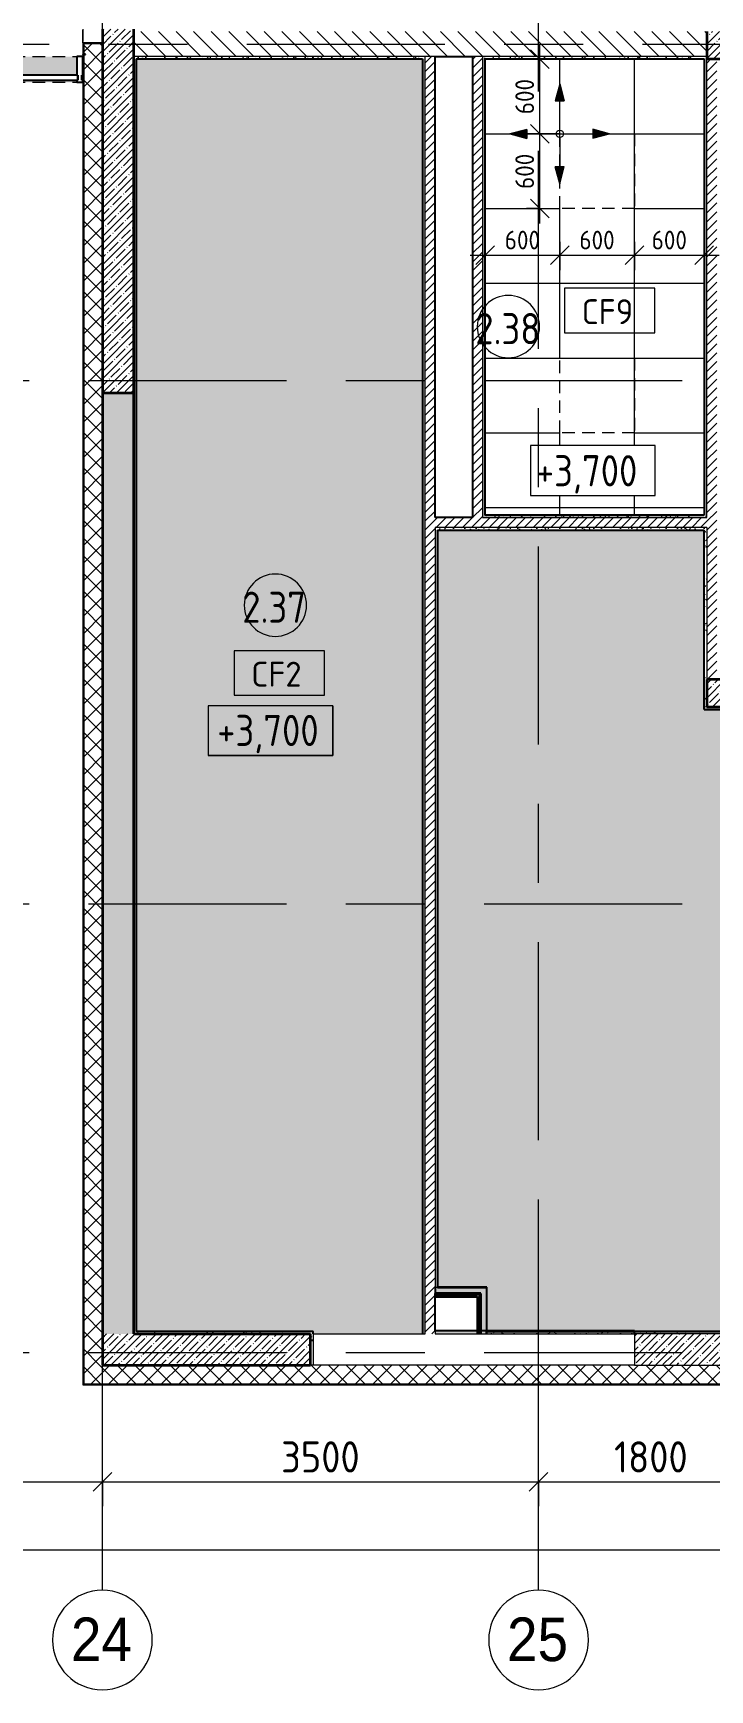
# Model space of a CAD drawing. Header units: millimetres. Extents: x 81663 to 277412, y -8553 to 29000.
# Drawn here: x 88804 to 94235, y -2706 to 10588 of the extents above; entities that cross this region are included whole.
import ezdxf

# ---------------------------------------------------------------- set-up
doc = ezdxf.new("R2010")
doc.units = ezdxf.units.MM
doc.linetypes.add('200_ШТРИХ__ш1_п0_6_', pattern=[160, 100, -60])
doc.linetypes.add('Осевая', pattern=[3175, 635, -476.25, 1587.5, -476.25])
for name, color, linetype, lineweight in [('A-ANNO-DIMS', 7, 'Continuous', 9), ('A-ANNO-DIMS-100', 7, 'Continuous', 9), ('A-AREA-IDEN', 7, 'Continuous', 9), ('A-CLNG-IDEN', 7, 'Continuous', 9), ('A-DETL', 7, 'Continuous', 9), ('A-DETL-GENF', 7, 'Continuous', 9), ('A-DETL-MBND', 7, '200_ШТРИХ__ш1_п0_6_', 9), ('A-DETL-MBND-1', 7, 'Continuous', 9), ('A-GLAZ-CURT', 7, 'Continuous', 9), ('A-GLAZ-CURT-1', 7, 'Continuous', 25), ('A-GLAZ-CWMG', 7, 'Continuous', 9), ('A-GLAZ-CWMG-1', 7, 'Continuous', 25), ('A-WALL', 7, 'Continuous', 9), ('G-ANNO-DIMS', 7, 'Continuous', 9), ('G-ANNO-TEXT', 7, 'Continuous', 9), ('I-WALL', 7, 'Continuous', 9), ('S-COLS', 7, 'Continuous', 9), ('Оси', 7, 'Continuous', 9), ('Оси-1', 7, 'Continuous', 20), ('Оси-2', 7, 'Осевая', 9)]:
    doc.layers.add(name, color=color, linetype=linetype, lineweight=lineweight)
for name, color, linetype, lineweight, true_color in [('A-WALL-1', 7, 'Continuous', 35, 0x3c3c3c), ('A-WALL-2', 7, 'Continuous', 13, 0x3c3c3c), ('A-WALL-3', 7, 'Continuous', 25, 0x3c3c3c), ('A-WALL-FNSH-1', 7, 'Continuous', 13, 0x3c3c3c), ('A-WALL-FNSH-2', 7, 'Continuous', 9, 0x3c3c3c)]:
    doc.layers.add(name, color=color, linetype=linetype, lineweight=lineweight, true_color=true_color)
doc.styles.add('Arial', font='arial.ttf', dxfattribs={"width": 0.9, "height": 350})
doc.styles.add('GOST Common', font='GOST_Common.ttf', dxfattribs={"width": 0.9, "height": 250})
doc.styles.add('GOST Common_1', font='GOST_Common.ttf', dxfattribs={"height": 200})
doc.styles.add('ISOCPEUR', font='isocpeur.ttf', dxfattribs={"width": 0.9, "height": 250})
doc.styles.add('ISOCPEUR_2', font='isocpeur.ttf', dxfattribs={"width": 0.9, "height": 150})
doc.dimstyles.new('ISO-1_5_окр_100', dxfattribs={"dimscale": 304.8, "dimtxt": 149.397176, "dimasz": 0.492126, "dimexe": 0.393701, "dimexo": 0, "dimgap": 0, "dimtad": 1, "dimdec": 0, "dimrnd": 100, "dimzin": 0, "dimdsep": 46, "dimtxsty": 'ISOCPEUR_2', "dimblk1": 'OBLIQUE', "dimblk2": 'OBLIQUE', "dimsah": 1, "dimcen": 0.09, "dimdle": 0.393701, "dimazin": 0, "dimtfac": 1, "dimtdec": 4, "dimtix": 1, "dimtmove": 0, "dimatfit": 3, "dimfxl": 1, "dimtvp": 1, "dimtolj": 1, "dimtzin": 0, "dimarcsym": 2})
doc.dimstyles.new('ISO-2_5_0_9К_БОЛЬШОЙ', dxfattribs={"dimscale": 304.8, "dimtxt": 248.995294, "dimasz": 0.492126, "dimexe": 0.393701, "dimexo": 0.984252, "dimgap": 0, "dimtad": 1, "dimdec": 0, "dimrnd": 10, "dimzin": 0, "dimdsep": 46, "dimtxsty": 'ISOCPEUR', "dimblk1": 'OBLIQUE', "dimblk2": 'OBLIQUE', "dimsah": 1, "dimcen": 0.09, "dimdle": 0.393701, "dimazin": 0, "dimtfac": 1, "dimtdec": 4, "dimtix": 1, "dimtmove": 0, "dimatfit": 3, "dimfxl": 1, "dimtvp": 1, "dimtolj": 1, "dimtzin": 0, "dimarcsym": 2})
pattern_1 = [(45, (0, 0), (-70.71068, 70.71068), []), (135, (0, 0), (-70.71068, -70.71068), [])]
pattern_2 = [(45, (0, 0), (-35.35534, 35.35534), [])]
pattern_3 = [(45, (0, 0), (-57.024626, 57.024626), []), (45, (57.025, 0), (-57.024626, 57.024626), [100.806, -20.161, 3.353, -16.808])]
pattern_4 = [(0, (0, 0), (121.92, 30.48), [10.058, -81.382, 10.058, -81.382, -487.68]), (0, (0, 0), (121.92, 30.48), [-182.88, 10.058, -172.822, 10.058, -81.382, -213.36]), (0, (0, 0), (121.92, 30.48), [-457.2, 10.058, -50.902, 10.058, -142.342]), (120, (45.72, 15.24), (-87.356454, 90.345817), [10.058, -81.382, 10.058, -81.382, -487.68]), (120, (45.72, 15.24), (-87.356454, 90.345817), [-182.88, 10.058, -172.822, 10.058, -81.382, -213.36]), (120, (45.72, 15.24), (-87.356454, 90.345817), [-457.2, 10.058, -50.902, 10.058, -142.342]), (240, (60.96, 76.2), (-34.563546, -120.825817), [10.058, -81.382, 10.058, -81.382, -487.68]), (240, (60.96, 76.2), (-34.563546, -120.825817), [-182.88, 10.058, -172.822, 10.058, -81.382, -213.36]), (240, (60.96, 76.2), (-34.563546, -120.825817), [-457.2, 10.058, -50.902, 10.058, -142.342])]
pattern_5 = [(45, (0, 0), (-106.06602, 106.06602), []), (135, (0, 0), (-106.06602, -106.06602), [])]

# ---------------------------------------------------------------- blocks, each defined once
blk = doc.blocks.new('BSC_Колонна _Прямоугольная - 250х900-V1-План потолков с обозначением видов отделки и геометрии 2 этажа в осях 23-33')
at = {"layer": 'S-COLS'}
h = blk.add_hatch(dxfattribs=at)
h.set_pattern_fill('FP_6', color=256, style=0, pattern_type=2)
h.set_pattern_definition([(45, (-94080, -25), (-57.024626, 57.024626), []), (45, (-94022.975, -25), (-57.024626, 57.024626), [100.806, -20.161, 3.353, -16.808])])
h.paths.add_polyline_path([(-450, -125), (450, -125), (450, 125), (-450, 125)])
for p, q in [((450, 125), (-450, 125)), ((-450, 125), (-450, -125)), ((450, -125), (450, 125)), ((-450, -125), (450, -125))]:
    blk.add_line(p, q, dxfattribs=at)
blk = doc.blocks.new('Системная панель - Сэндвич - 40мм-32817005-План потолков с обозначением видов отделки и геометрии 2 этажа в осях 23-33')
at = {"layer": 'A-GLAZ-CURT-1'}
for p, q in [((919.25, 40), (-919.25, 40)), ((-919.25, 40), (-919.25, 0)), ((-919.25, 0), (919.25, 0)), ((919.25, 0), (919.25, 40))]:
    blk.add_line(p, q, dxfattribs=at)
blk = doc.blocks.new('Прямоугольный импост - Импост структурный с накладкой - 190мм-23946640-План потолков с обозначением видов отделки и геометрии 2 этажа в осях 23-33')
at = {"layer": 'A-GLAZ-CWMG-1'}
for p, q in [((-50, 0), (-50, 17)), ((-50, 17), (0, 17)), ((-40, 0), (-50, 0)), ((-40, -40), (-40, 0)), ((0, 0), (-10, 0)), ((-10, 0), (-10, -40)), ((0, 17), (0, 0)), ((-50, -190), (-50, -40)), ((-50, -40), (-40, -40)), ((-10, -40), (0, -40)), ((0, -40), (0, -190)), ((0, -190), (-50, -190))]:
    blk.add_line(p, q, dxfattribs=at)
blk = doc.blocks.new('Прямоугольный импост - Импост структурный с накладкой - 190мм-23186052-План потолков с обозначением видов отделки и геометрии 2 этажа в осях 23-33')
at = {"layer": 'A-DETL-MBND'}
for points in [[(89154, 10250), (89154, 10400), (88000, 10400), (88000, 10250)], [(89154, 10193), (89154, 10210), (88000, 10210), (88000, 10193)]]:
    blk.add_hatch(color=256, dxfattribs=at).paths.add_polyline_path(points)
for p, q in [((88000, 10400), (89154, 10400)), ((88000, 10193), (89154, 10193))]:
    blk.add_line(p, q, dxfattribs=at)
blk = doc.blocks.new('Начало раскладки_красным - Начало раскладки_красным-26102174-План потолков с обозначением видов отделки и геометрии 2 этажа в осях 23-33')
at = {"layer": 'A-DETL-GENF'}
for points in [[(-36, 265), (36, 265), (0, 400)], [(-265, -36), (-265, 36), (-400, 0)], [(265, -36), (400, 0), (265, 36)], [(0, -400), (36, -265), (-36, -265)]]:
    blk.add_hatch(color=256, dxfattribs=at).paths.add_polyline_path(points)
for p, q in [((0, 400), (-36, 265)), ((0, 400), (-36, 265)), ((36, 265), (0, 400)), ((0, 400), (36, 265)), ((-36, 265), (36, 265)), ((-36, 265), (36, 265)), ((0, 30), (0, 265)), ((-265, 36), (-400, 0)), ((-400, 0), (-265, 36)), ((-400, 0), (-265, -36)), ((-400, 0), (-265, -36)), ((-265, -36), (-265, 36)), ((-265, 36), (-265, -36)), ((-30, 0), (-265, 0)), ((30, 0), (265, 0)), ((400, 0), (265, 36)), ((265, 36), (265, -36)), ((400, 0), (265, 36)), ((265, 36), (265, -36)), ((400, 0), (265, -36)), ((0, -30), (0, -265)), ((265, -36), (400, 0)), ((36, -265), (-36, -265)), ((-36, -265), (0, -400)), ((0, -400), (-36, -265)), ((-36, -265), (36, -265)), ((0, -400), (36, -265)), ((0, -400), (36, -265))]:
    blk.add_line(p, q, dxfattribs=at)
blk.add_circle((0, 0), 30, dxfattribs=at)
blk = doc.blocks.new('Ось сетки - D8-29747960-План потолков с обозначением видов отделки и геометрии 2 этажа в осях 23-33')
at = {"layer": 'Оси-1'}
for start, end in [(360, 180), (180, 360)]:
    blk.add_arc((0, 0), 4, start, end, dxfattribs=at)
blk = doc.blocks.new('DIMBLOCK15-План потолков с обозначением видов отделки и геометрии 2 этажа в осях 23-33')
at = {"layer": 'A-ANNO-DIMS-100'}
for p, q in [((84860, -1232), (84860, -918)), ((89360, -1232), (89360, -918)), ((84860, -1038), (89360, -1038)), ((84860, -1038), (84860, -1232)), ((89360, -1038), (89360, -1232))]:
    blk.add_line(p, q, dxfattribs=at)
at = {"layer": 'A-ANNO-DIMS-100', "lineweight": 20}
for p, q in [((84860, -1038), (84785, -1113)), ((84860, -1038), (84935, -963)), ((89360, -1038), (89285, -1113)), ((89360, -1038), (89435, -963))]:
    blk.add_line(p, q, dxfattribs=at)
at = {"layer": 'A-ANNO-DIMS-100', "color": 0, "insert": (86782, -712), "char_height": 250, "width": 787.21, "attachment_point": 1, "line_spacing_factor": 1.149209, "style": 'ISOCPEUR'}
blk.add_mtext('4500', dxfattribs=at)
blk = doc.blocks.new('_Oblique')
at = {"color": 0, "linetype": 'ByBlock', "lineweight": -2}
blk.add_line((-0.5, -0.5), (0.5, 0.5), dxfattribs=at)
blk = doc.blocks.new('DIMBLOCK16-План потолков с обозначением видов отделки и геометрии 2 этажа в осях 23-33')
at = {"layer": 'A-ANNO-DIMS-100'}
for p, q in [((89360, -1232), (89360, -918)), ((92860, -1232), (92860, -918)), ((89360, -1038), (92860, -1038)), ((89360, -1038), (89360, -1232)), ((92860, -1038), (92860, -1232))]:
    blk.add_line(p, q, dxfattribs=at)
at = {"layer": 'A-ANNO-DIMS-100', "lineweight": 20}
for p, q in [((89360, -1038), (89285, -1113)), ((89360, -1038), (89435, -963)), ((92860, -1038), (92785, -1113)), ((92860, -1038), (92935, -963))]:
    blk.add_line(p, q, dxfattribs=at)
at = {"layer": 'A-ANNO-DIMS-100', "color": 0, "insert": (90794, -712), "char_height": 250, "width": 758.48, "attachment_point": 1, "line_spacing_factor": 1.149209, "style": 'ISOCPEUR'}
blk.add_mtext('3500', dxfattribs=at)
blk = doc.blocks.new('DIMBLOCK17-План потолков с обозначением видов отделки и геометрии 2 этажа в осях 23-33')
at = {"layer": 'A-ANNO-DIMS-100'}
for p, q in [((92860, -1232), (92860, -918)), ((94660, -1232), (94660, -918)), ((92860, -1038), (94660, -1038)), ((92860, -1038), (92860, -1232)), ((94660, -1038), (94660, -1232))]:
    blk.add_line(p, q, dxfattribs=at)
at = {"layer": 'A-ANNO-DIMS-100', "lineweight": 20}
for p, q in [((92860, -1038), (92785, -1113)), ((92860, -1038), (92935, -963)), ((94660, -1038), (94585, -1113)), ((94660, -1038), (94735, -963))]:
    blk.add_line(p, q, dxfattribs=at)
at = {"layer": 'A-ANNO-DIMS-100', "color": 0, "insert": (93466, -712), "char_height": 250, "width": 706.76, "attachment_point": 1, "line_spacing_factor": 1.149209, "style": 'ISOCPEUR'}
blk.add_mtext('1800', dxfattribs=at)
blk = doc.blocks.new('DIMBLOCK26-План потолков с обозначением видов отделки и геометрии 2 этажа в осях 23-33')
at = {"layer": 'A-ANNO-DIMS-100'}
for p, q in [((84440, -1583), (125130, -1583)), ((84560, -1777), (84560, -1463)), ((84560, -1583), (84560, -1777)), ((125010, -1777), (125010, -1463)), ((125010, -1583), (125010, -1777))]:
    blk.add_line(p, q, dxfattribs=at)
at = {"layer": 'A-ANNO-DIMS-100', "lineweight": 20}
for p, q in [((84560, -1583), (84485, -1658)), ((84560, -1583), (84635, -1508)), ((125010, -1583), (124935, -1658)), ((125010, -1583), (125085, -1508))]:
    blk.add_line(p, q, dxfattribs=at)
at = {"layer": 'A-ANNO-DIMS-100', "color": 0, "insert": (104366, -1257), "char_height": 250, "width": 1005.56, "attachment_point": 1, "line_spacing_factor": 1.149209, "style": 'ISOCPEUR'}
blk.add_mtext('40450', dxfattribs=at)
blk = doc.blocks.new('Марка_Помещения - Номер-25198446-План потолков с обозначением видов отделки и геометрии 2 этажа в осях 23-33')
at = {"layer": 'A-AREA-IDEN'}
for start, end in [(360, 180), (180, 360)]:
    blk.add_arc((0, 0), 2.5, start, end, dxfattribs=at)
blk = doc.blocks.new('М_потолков - Марка_ Имя типа-25382930-План потолков с обозначением видов отделки и геометрии 2 этажа в осях 23-33')
at = {"layer": 'A-CLNG-IDEN'}
for p, q in [((3.625, 1.984375), (-3.625, 1.984375)), ((-3.625, 1.984375), (-3.625, -1.59375)), ((3.625, -1.59375), (3.625, 1.984375)), ((-3.625, -1.59375), (3.625, -1.59375))]:
    blk.add_line(p, q, dxfattribs=at)
blk = doc.blocks.new('Высотные отметки - 10х4_h_-17668695-План потолков с обозначением видов отделки и геометрии 2 этажа в осях 23-33')
at = {"layer": 'G-ANNO-DIMS'}
for p, q in [((-5, 4), (-5, 0)), ((5, 4), (-5, 4)), ((5, 4), (-5, 4)), ((-5, 4), (-5, 0)), ((5, 4), (5, 0)), ((5, 0), (5, 4)), ((5, 0), (-5, 0)), ((-5, 0), (5, 0))]:
    blk.add_line(p, q, dxfattribs=at)
blk = doc.blocks.new('DIMBLOCK33-План потолков с обозначением видов отделки и геометрии 2 этажа в осях 23-33')
at = {"layer": 'A-ANNO-DIMS-100', "lineweight": 20}
for p, q in [((92870, 9780), (92795, 9855)), ((92870, 9780), (92945, 9705)), ((92870, 9180), (92795, 9255)), ((92870, 9180), (92945, 9105))]:
    blk.add_line(p, q, dxfattribs=at)
at = {"layer": 'A-ANNO-DIMS-100'}
for p, q in [((93030, 9780), (92750, 9780)), ((92870, 9060), (92870, 9780)), ((92870, 9780), (93030, 9780)), ((92764, 9180), (92990, 9180)), ((92870, 9180), (92764, 9180))]:
    blk.add_line(p, q, dxfattribs=at)
at = {"layer": 'A-ANNO-DIMS-100', "color": 0, "insert": (92674, 9337), "char_height": 150, "width": 341.32, "attachment_point": 1, "rotation": 90, "line_spacing_factor": 1.149209, "style": 'ISOCPEUR_2'}
blk.add_mtext('600', dxfattribs=at)
blk = doc.blocks.new('DIMBLOCK34-План потолков с обозначением видов отделки и геометрии 2 этажа в осях 23-33')
at = {"layer": 'A-ANNO-DIMS-100'}
for p, q in [((92764, 10379), (92990, 10379)), ((92870, 10379), (92764, 10379)), ((92870, 9780), (92870, 10499)), ((93030, 9780), (92750, 9780)), ((92870, 9780), (93030, 9780))]:
    blk.add_line(p, q, dxfattribs=at)
at = {"layer": 'A-ANNO-DIMS-100', "lineweight": 20}
for p, q in [((92870, 10379), (92795, 10454)), ((92870, 10379), (92945, 10304)), ((92870, 9780), (92795, 9855)), ((92870, 9780), (92945, 9705))]:
    blk.add_line(p, q, dxfattribs=at)
at = {"layer": 'A-ANNO-DIMS-100', "color": 0, "insert": (92674, 9937), "char_height": 150, "width": 341.32, "attachment_point": 1, "rotation": 90, "line_spacing_factor": 1.149209, "style": 'ISOCPEUR_2'}
blk.add_mtext('600', dxfattribs=at)
blk = doc.blocks.new('DIMBLOCK35-План потолков с обозначением видов отделки и геометрии 2 этажа в осях 23-33')
at = {"layer": 'A-ANNO-DIMS-100'}
for p, q in [((92431, 8912), (92431, 8686)), ((92431, 8806), (92431, 8912)), ((93030, 8912), (93030, 8686)), ((93030, 8806), (93030, 8912)), ((92311, 8806), (93030, 8806))]:
    blk.add_line(p, q, dxfattribs=at)
at = {"layer": 'A-ANNO-DIMS-100', "lineweight": 20}
for p, q in [((92431, 8806), (92356, 8731)), ((92431, 8806), (92506, 8881)), ((93030, 8806), (92955, 8731)), ((93030, 8806), (93105, 8881))]:
    blk.add_line(p, q, dxfattribs=at)
at = {"layer": 'A-ANNO-DIMS-100', "color": 0, "insert": (92589, 9002), "char_height": 150, "width": 341.32, "attachment_point": 1, "line_spacing_factor": 1.149209, "style": 'ISOCPEUR_2'}
blk.add_mtext('600', dxfattribs=at)
blk = doc.blocks.new('DIMBLOCK36-План потолков с обозначением видов отделки и геометрии 2 этажа в осях 23-33')
at = {"layer": 'A-ANNO-DIMS-100'}
for p, q in [((93030, 8912), (93030, 8686)), ((93030, 8806), (93030, 8912)), ((93630, 8912), (93630, 8686)), ((93630, 8806), (93630, 8912)), ((93030, 8806), (93630, 8806))]:
    blk.add_line(p, q, dxfattribs=at)
at = {"layer": 'A-ANNO-DIMS-100', "lineweight": 20}
for p, q in [((93030, 8806), (92955, 8731)), ((93030, 8806), (93105, 8881)), ((93630, 8806), (93555, 8731)), ((93630, 8806), (93705, 8881))]:
    blk.add_line(p, q, dxfattribs=at)
at = {"layer": 'A-ANNO-DIMS-100', "color": 0, "insert": (93188, 9002), "char_height": 150, "width": 341.32, "attachment_point": 1, "line_spacing_factor": 1.149209, "style": 'ISOCPEUR_2'}
blk.add_mtext('600', dxfattribs=at)
blk = doc.blocks.new('DIMBLOCK37-План потолков с обозначением видов отделки и геометрии 2 этажа в осях 23-33')
at = {"layer": 'A-ANNO-DIMS-100'}
for p, q in [((93630, 8912), (93630, 8686)), ((93630, 8806), (93630, 8912)), ((94190, 8912), (94190, 8686)), ((94190, 8806), (94190, 8912)), ((93630, 8806), (94310, 8806))]:
    blk.add_line(p, q, dxfattribs=at)
at = {"layer": 'A-ANNO-DIMS-100', "lineweight": 20}
for p, q in [((93630, 8806), (93555, 8731)), ((93630, 8806), (93705, 8881)), ((94190, 8806), (94115, 8731)), ((94190, 8806), (94265, 8881))]:
    blk.add_line(p, q, dxfattribs=at)
at = {"layer": 'A-ANNO-DIMS-100', "color": 0, "insert": (93768, 9002), "char_height": 150, "width": 341.32, "attachment_point": 1, "line_spacing_factor": 1.149209, "style": 'ISOCPEUR_2'}
blk.add_mtext('600', dxfattribs=at)

msp = doc.modelspace()

# ---------------------------------------------------------------- hatches: boundary and pattern name
at = {"layer": 'A-DETL-MBND'}
h = msp.add_hatch(dxfattribs=at)
h.set_pattern_fill('FP_18', color=256, style=0, pattern_type=2)
h.set_pattern_definition([(90, (93030.5, 8579.5), (-600, 4e-14), []), (180, (93030.5, 8579.5), (-7e-14, -600), [])])
h.paths.add_polyline_path([(93601.1, 6721), (94189, 6721), (94189, 10379), (92431, 10379), (92431, 6721), (92796.7, 6721)])
h.paths.add_polyline_path([(93796.7, 6878.3), (92796.7, 6878.3), (92796.7, 7278.3), (93796.7, 7278.3), (93796.7, 6944)])
h.paths.add_polyline_path([(93030.5, 7379.5), (93030.5, 7979.5), (93630.5, 7979.5), (93630.5, 7379.5), (93601.1, 7379.5)])
h.paths.add_polyline_path([(93630.5, 9179.5), (93030.5, 9179.5), (93030.5, 9380.4), (92994.4, 9514.7), (93030.5, 9514.8), (93030.5, 9779.5), (93295.3, 9779.5), (93295.2, 9815.9), (93430.5, 9779.5), (93630.5, 9779.5)])
h.paths.add_polyline_path([(92765.8, 9743.1), (92630.5, 9779.3), (92765.7, 9815.6)])
h.paths.add_polyline_path([(92994.1, 10044.2), (93030.3, 10179.5), (93066.6, 10044.3)])
at = {"layer": 'A-DETL-MBND-1'}
msp.add_hatch(color=256, dxfattribs=at).paths.add_polyline_path([(91930, 150), (91930, 10380), (89630, 10379), (89631, 170), (91050, 170), (91051, 150), (91929, 150)])
h = msp.add_hatch(color=256, dxfattribs=at)
h.paths.add_polyline_path([(106833.2, 170), (107110, 170), (107110, 10380), (101630, 10380), (101630, 520), (101990, 520), (101990, 170), (105780.4, 170)])
h.paths.add_polyline_path([(94530, 170), (94530, 175), (96260, 175), (96260, 520), (96750, 520), (96750, 175), (99030, 175), (99030, 170), (101570, 170), (101570, 5160), (94190, 5160), (94189, 6600), (92050, 6599), (92050, 525), (92446, 525), (92446, 175), (93630, 175), (93630, 170)])
at = {"layer": 'A-WALL'}
h = msp.add_hatch(dxfattribs=at)
h.set_pattern_fill('FP_2', color=256, style=0, pattern_type=2)
h.set_pattern_definition(pattern_1)
h.paths.add_polyline_path([(89360, -100), (89360, 10502), (89210, 10502), (89210, -100)])
h = msp.add_hatch(dxfattribs=at)
h.set_pattern_fill('FP_2', color=256, style=0, pattern_type=2)
h.set_pattern_definition(pattern_1)
h.paths.add_polyline_path([(125080, -250), (125080, -100), (89210, -100), (89210, -250), (120776.3, -250)])
at = {"layer": 'I-WALL'}
h = msp.add_hatch(dxfattribs=at)
h.set_pattern_fill('FP_1', color=256, style=0, pattern_type=2)
h.set_pattern_definition(pattern_3)
h.paths.add_polyline_path([(89610, 7700), (89610, 10620), (89360, 10620), (89360, 7700)])
h = msp.add_hatch(dxfattribs=at)
h.set_pattern_fill('FP_3', color=256, style=0, pattern_type=2)
h.set_pattern_definition([(135, (0, 0), (-70.71068, -70.71068), [])])
h.paths.add_polyline_path([(94210, 10400), (94210, 10600), (89610, 10600), (89610, 10400), (92410, 10400)])
h = msp.add_hatch(dxfattribs=at)
h.set_pattern_fill('FP_1', color=256, style=0, pattern_type=2)
h.set_pattern_definition(pattern_3)
h.paths.add_polyline_path([(101610, 10380), (101610, 10600), (94210, 10600), (94210, 10380), (101365.5, 10380)])
h = msp.add_hatch(dxfattribs=at)
h.set_pattern_fill('FP_17', color=256, style=0, pattern_type=2)
h.set_pattern_definition(pattern_4)
h.paths.add_polyline_path([(91930, 10380), (91950, 10380), (91950, 10400), (89610, 10400), (89610, 10380), (89719, 10380)])
h = msp.add_hatch(dxfattribs=at)
h.set_pattern_fill('FP_17', color=256, style=0, pattern_type=2)
h.set_pattern_definition(pattern_4)
h.paths.add_polyline_path([(89630, 150), (89630, 10380), (89610, 10380), (89610, 150)])
h = msp.add_hatch(dxfattribs=at)
h.set_pattern_fill('FP_17', color=256, style=0, pattern_type=2)
h.set_pattern_definition(pattern_4)
h.paths.add_polyline_path([(91930, 150), (91950, 150), (91950, 10380), (91930, 10379), (91930, 150.3)])
h = msp.add_hatch(dxfattribs=at)
h.set_pattern_fill('FP_4', color=256, style=0, pattern_type=2)
h.set_pattern_definition(pattern_2)
h.paths.add_polyline_path([(92030, 150), (92030, 10400), (91950, 10400), (91950, 150)])
h = msp.add_hatch(dxfattribs=at)
h.set_pattern_fill('FP_4', color=256, style=0, pattern_type=2)
h.set_pattern_definition(pattern_2)
h.paths.add_polyline_path([(92330, 6700), (92410, 6700), (92410, 10400), (92330, 10400), (92330, 8221)])
h = msp.add_hatch(dxfattribs=at)
h.set_pattern_fill('FP_17', color=256, style=0, pattern_type=2)
h.set_pattern_definition(pattern_4)
h.paths.add_polyline_path([(94190, 10380), (94210, 10380), (94210, 10400), (92410, 10400), (92410, 10380), (92430, 10380)])
h = msp.add_hatch(dxfattribs=at)
h.set_pattern_fill('FP_17', color=256, style=0, pattern_type=2)
h.set_pattern_definition(pattern_4)
h.paths.add_polyline_path([(92410, 6700), (92430, 6700), (92430, 10380), (92410, 10380), (92410, 8221)])
h = msp.add_hatch(dxfattribs=at)
h.set_pattern_fill('FP_17', color=256, style=0, pattern_type=2)
h.set_pattern_definition(pattern_4)
h.paths.add_polyline_path([(94210, 6720), (94210, 10380), (94190, 10379), (94190, 6720)])
h = msp.add_hatch(dxfattribs=at)
h.set_pattern_fill('FP_4', color=256, style=0, pattern_type=2)
h.set_pattern_definition(pattern_2)
h.paths.add_polyline_path([(94290, 5400), (94290, 10380), (94210, 10380), (94210, 5400)])
h = msp.add_hatch(dxfattribs=at)
h.set_pattern_fill('FP_1', color=256, style=0, pattern_type=2)
h.set_pattern_definition(pattern_3)
h.paths.add_polyline_path([(89610, 150), (89610, 7700), (89360, 7700), (89360, 150)])
h = msp.add_hatch(dxfattribs=at)
h.set_pattern_fill('FP_4', color=256, style=0, pattern_type=2)
h.set_pattern_definition(pattern_2)
h.paths.add_polyline_path([(94190, 6620), (94210, 6620), (94210, 6700), (92030, 6700), (92030, 6620), (93601.1, 6620)])
h = msp.add_hatch(dxfattribs=at)
h.set_pattern_fill('FP_17', color=256, style=0, pattern_type=2)
h.set_pattern_definition(pattern_4)
h.paths.add_polyline_path([(93601.1, 6700), (94210, 6700), (94210, 6720), (92430, 6720), (92430, 6700)])
h = msp.add_hatch(dxfattribs=at)
h.set_pattern_fill('FP_17', color=256, style=0, pattern_type=2)
h.set_pattern_definition(pattern_4)
h.paths.add_polyline_path([(94189, 6600), (94190, 6600), (94190, 6620), (92030, 6620), (92030, 6600), (93601.1, 6600)])
h = msp.add_hatch(dxfattribs=at)
h.set_pattern_fill('FP_17', color=256, style=0, pattern_type=2)
h.set_pattern_definition(pattern_4)
h.paths.add_polyline_path([(92030, 525), (92050, 525), (92050, 6600), (92030, 6600), (92030, 917.2)])
h = msp.add_hatch(dxfattribs=at)
h.set_pattern_fill('FP_17', color=256, style=0, pattern_type=2)
h.set_pattern_definition(pattern_4)
h.paths.add_polyline_path([(94190, 5180), (94210, 5180), (94210, 6620), (94190, 6620), (94190, 6134.2)])
h = msp.add_hatch(dxfattribs=at)
h.set_pattern_fill('FP_1', color=256, style=0, pattern_type=2)
h.set_pattern_definition(pattern_3)
h.paths.add_polyline_path([(101610, 5180), (101610, 5400), (94210, 5400), (94210, 5180), (101570, 5180)])
h = msp.add_hatch(dxfattribs=at)
h.set_pattern_fill('FP_17', color=256, style=0, pattern_type=2)
h.set_pattern_definition(pattern_4)
h.paths.add_polyline_path([(101570, 5160), (101570, 5180), (94190, 5180), (94190, 5160), (100071.4, 5160)])
for points in [[(92396, 475), (92446, 475), (92446, 525), (92030, 525), (92030, 475), (92307.1, 475)], [(92446, 150), (92446, 475), (92396, 475), (92396, 150), (92442.2, 150)], [(93601.1, 150), (93630, 150), (93630, 175), (92030, 175), (92030, 150), (92307.1, 150)]]:
    msp.add_hatch(color=256, dxfattribs=at).paths.add_polyline_path(points)
h = msp.add_hatch(dxfattribs=at)
h.set_pattern_fill('FP_26', color=256, style=0, pattern_type=2)
h.set_pattern_definition(pattern_5)
h.paths.add_polyline_path([(92383.5, 462.5), (92396, 462.5), (92396, 475), (92030, 475), (92030, 462.5), (92307.1, 462.5)])
h = msp.add_hatch(dxfattribs=at)
h.set_pattern_fill('FP_26', color=256, style=0, pattern_type=2)
h.set_pattern_definition(pattern_5)
h.paths.add_polyline_path([(92371, 450), (92383.5, 450), (92383.5, 462.5), (92030, 462.5), (92030, 450), (92307.1, 450)])
h = msp.add_hatch(dxfattribs=at)
h.set_pattern_fill('FP_26', color=256, style=0, pattern_type=2)
h.set_pattern_definition(pattern_5)
h.paths.add_polyline_path([(92383.5, 150), (92383.5, 450), (92371, 450), (92371, 150)])
h = msp.add_hatch(dxfattribs=at)
h.set_pattern_fill('FP_26', color=256, style=0, pattern_type=2)
h.set_pattern_definition(pattern_5)
h.paths.add_polyline_path([(92383.5, 150), (92396, 150), (92396, 462.5), (92383.5, 462.5), (92383.5, 240.2)])
h = msp.add_hatch(dxfattribs=at)
h.set_pattern_fill('FP_1', color=256, style=0, pattern_type=2)
h.set_pattern_definition(pattern_3)
h.paths.add_polyline_path([(91030, -100), (91030, 150), (89360, 150), (89360, -100), (91013, -100)])
h = msp.add_hatch(dxfattribs=at)
h.set_pattern_fill('FP_17', color=256, style=0, pattern_type=2)
h.set_pattern_definition(pattern_4)
h.paths.add_polyline_path([(91030, 150), (91030, 170), (89630, 170), (89630, 150), (91013, 150)])
h = msp.add_hatch(dxfattribs=at)
h.set_pattern_fill('FP_17', color=256, style=0, pattern_type=2)
h.set_pattern_definition(pattern_4)
h.paths.add_polyline_path([(91030, 100), (91050, 100), (91050, 170), (91030, 170), (91030, 150)])
h = msp.add_hatch(dxfattribs=at)
h.set_pattern_fill('FP_17', color=256, style=0, pattern_type=2)
h.set_pattern_definition(pattern_4)
h.paths.add_polyline_path([(93601.1, 150), (94530, 150), (94530, 170), (92441, 170), (92441, 150)])

# ---------------------------------------------------------------- linework, layer by layer
at = {"layer": 'A-DETL'}
for p, q in [((93796.7, 7278.3), (92796.7, 7278.3)), ((92796.7, 7278.3), (92796.7, 6878.3)), ((93796.7, 6878.3), (93796.7, 7278.3)), ((92796.7, 6878.3), (93796.7, 6878.3))]:
    msp.add_line(p, q, dxfattribs=at)
at = {"layer": 'A-DETL-MBND'}
for p, q in [((89202.5, 10510), (89202.5, 10621)), ((89203.5, 10620), (89203.5, 10510)), ((94189, 10379), (92431, 10379)), ((92431, 10379), (92431, 6721)), ((94189, 6721), (94189, 10379)), ((93030.5, 9514.7), (93030.5, 9779.5)), ((93030.5, 9779.5), (93295.3, 9779.5)), ((93429.6, 9779.5), (93630.5, 9779.5)), ((93630.5, 9779.5), (93630.5, 9179.5)), ((93030.5, 9179.5), (93030.5, 9380.4)), ((93630.5, 9179.5), (93030.5, 9179.5)), ((93030.5, 7379.5), (93030.5, 7979.5)), ((93030.5, 7979.5), (93630.5, 7979.5)), ((93630.5, 7979.5), (93630.5, 7379.5)), ((93630.5, 7379.5), (93030.5, 7379.5)), ((92431, 6721), (94189, 6721))]:
    msp.add_line(p, q, dxfattribs=at)
at = {"layer": 'A-WALL'}
for p, q in [((89210, 10502), (89210, -250)), ((89360, 10502), (89210, 10502)), ((92030, 10400), (89610, 10400)), ((91950, 150), (91950, 10400)), ((94210, 10400), (92330, 10400)), ((92410, 10400), (92410, 6700)), ((94210, 6700), (94210, 10380)), ((92410, 6700), (94210, 6700)), ((94210, 6620), (92030, 6620)), ((92030, 6620), (92030, 525)), ((94210, 6620), (94210, 5400)), ((92030, 525), (92050, 525)), ((92383.5, 462.5), (92030, 462.5)), ((92383.5, 150), (92383.5, 462.5)), ((92030, 175), (92030, 150)), ((89210, -250), (125230, -250))]:
    msp.add_line(p, q, dxfattribs=at)
at = {"layer": 'A-WALL-1'}
for p, q in [((89360, 10620), (89360, -100)), ((89610, 10620), (89610, 150)), ((94210, 10600), (94210, 10380)), ((94210, 10380), (101610, 10380)), ((89360, 7700), (89610, 7700)), ((94210, 5400), (94210, 5180)), ((101610, 5400), (94210, 5400)), ((101610, 5180), (94210, 5180)), ((92030, 475), (92030, 450)), ((92396, 475), (92030, 475)), ((92030, 450), (92371, 450)), ((92371, 450), (92371, 150)), ((92396, 150), (92396, 475)), ((89610, 150), (91030, 150)), ((91030, -100), (91030, 150)), ((89360, -100), (91030, -100))]:
    msp.add_line(p, q, dxfattribs=at)
at = {"layer": 'A-WALL-2'}
msp.add_line((91050, -100), (89360, -100), dxfattribs=at)
at = {"layer": 'A-WALL-3'}
for p, q in [((89203.5, 10420), (89203.5, 10417)), ((89223.5, 10420), (89203.5, 10420)), ((89203.5, 10417), (89223.5, 10417)), ((89223.5, 10417), (89223.5, 10420)), ((89630, 10380), (91930, 10380)), ((89630, 10380), (89630, 170)), ((91930, 10380), (91930, 150)), ((92030, 6700), (92030, 10400)), ((92030, 10400), (92330, 10400)), ((92330, 10400), (92330, 6700)), ((92430, 10380), (94190, 10380)), ((92430, 10380), (92430, 6720)), ((94190, 10380), (94190, 6720)), ((92330, 6700), (92030, 6700)), ((92430, 6720), (94190, 6720)), ((92050, 6600), (94190, 6600)), ((92050, 6600), (92050, 525)), ((94190, 5160), (94190, 6600)), ((94190, 5160), (101570, 5160)), ((92030, 525), (92030, 475)), ((92030, 175), (92030, 450)), ((92446, 525), (92050, 525)), ((92446, 150), (92446, 525)), ((91050, 170), (89630, 170)), ((91050, 150), (91050, 170)), ((93630, 175), (92030, 175)), ((92441, 170), (92441, 150)), ((92441, 170), (94530, 170)), ((93630, 150), (93630, 175)), ((91030, 100), (91050, 100))]:
    msp.add_line(p, q, dxfattribs=at)
at = {"layer": 'A-WALL-FNSH-1'}
for p, q in [((89207, 10505), (89207, -253)), ((89360, 10505), (89207, 10505)), ((89631, 10379), (91929, 10379)), ((89631, 10379), (89631, 170)), ((91929, 10379), (91929, 150)), ((92431, 10379), (94189, 10379)), ((92431, 6721), (92431, 10379)), ((94189, 10379), (94189, 6721)), ((94189, 6721), (92431, 6721)), ((92051, 6599), (94189, 6599)), ((92051, 520), (92051, 6599)), ((94189, 6599), (94189, 5159)), ((94189, 5159), (101610, 5159)), ((92050, 525), (92050, 520)), ((92442, 521), (92050, 521)), ((92050, 520), (92441, 520)), ((92441, 520), (92441, 170)), ((92442, 171), (92442, 521)), ((91051, 171), (89631, 171)), ((91051, 150), (91051, 171)), ((94530, 171), (92442, 171)), ((89207, -253), (125233, -253))]:
    msp.add_line(p, q, dxfattribs=at)
at = {"layer": 'A-WALL-FNSH-2'}
for p, q in [((89360, 10510), (89202, 10510)), ((89202, 10510), (89202, -258)), ((89202, -258), (125238, -258))]:
    msp.add_line(p, q, dxfattribs=at)
at = {"layer": 'I-WALL'}
for p, q in [((91050, 150), (91050, -100)), ((91051, 150), (91929, 150)), ((91930, 150), (91950, 150)), ((92030, 150), (93630, 150)), ((93630, -100), (91050, -100))]:
    msp.add_line(p, q, dxfattribs=at)
at = {"layer": 'Оси'}
for p, q in [((89360, -1906.3), (89360, 593.7)), ((92860, -1906.3), (92860, 593.7))]:
    msp.add_line(p, q, dxfattribs=at)
at = {"layer": 'Оси-2'}
for p, q in [((89360, 593.7), (89360, 19415.1)), ((92860, 593.7), (92860, 19415.1)), ((86232.9, 10500), (120319, 10500)), ((84962.9, 7800), (122760, 7800)), ((84962.9, 3600), (122760, 3600)), ((84962.9, 0), (122760, 0))]:
    msp.add_line(p, q, dxfattribs=at)

# ---------------------------------------------------------------- block references
at = {"layer": 'A-AREA-IDEN', "xscale": 99.99999999999993, "yscale": 99.99999999999993, "zscale": 99.99999999999993}
for p in [(92618, 8232.7), (90748, 5997.3)]:
    msp.add_blockref('Марка_Помещения - Номер-25198446-План потолков с обозначением видов отделки и геометрии 2 этажа в осях 23-33', p, dxfattribs=at)
at = {"layer": 'A-CLNG-IDEN', "xscale": 99.99999999999993, "yscale": 99.99999999999993, "zscale": 99.99999999999993}
for p in [(93431.8, 8342.5), (90780, 5433.9)]:
    msp.add_blockref('М_потолков - Марка_ Имя типа-25382930-План потолков с обозначением видов отделки и геометрии 2 этажа в осях 23-33', p, dxfattribs=at)
at = {"layer": 'A-DETL-GENF', "rotation": 0.03359668727813597}
msp.add_blockref('Начало раскладки_красным - Начало раскладки_красным-26102174-План потолков с обозначением видов отделки и геометрии 2 этажа в осях 23-33', (93030.5, 9779.5), dxfattribs=at)
at = {"layer": 'A-DETL-MBND'}
msp.add_blockref('Прямоугольный импост - Импост структурный с накладкой - 190мм-23186052-План потолков с обозначением видов отделки и геометрии 2 этажа в осях 23-33', (0, 0), dxfattribs=at)
at = {"layer": 'A-GLAZ-CURT'}
msp.add_blockref('Системная панель - Сэндвич - 40мм-32817005-План потолков с обозначением видов отделки и геометрии 2 этажа в осях 23-33', (88244.3, 10210), dxfattribs=at)
at = {"layer": 'A-GLAZ-CWMG', "extrusion": (0, 0, -1), "rotation": 180}
msp.add_blockref('Прямоугольный импост - Импост структурный с накладкой - 190мм-23946640-План потолков с обозначением видов отделки и геометрии 2 этажа в осях 23-33', (-89203.5, 10210), dxfattribs=at)
at = {"layer": 'G-ANNO-DIMS', "xscale": 99.99999999999993, "yscale": 99.99999999999993, "zscale": 99.99999999999993}
msp.add_blockref('Высотные отметки - 10х4_h_-17668695-План потолков с обозначением видов отделки и геометрии 2 этажа в осях 23-33', (90709.7, 4790.6), dxfattribs=at)
at = {"layer": 'S-COLS'}
msp.add_blockref('BSC_Колонна _Прямоугольная - 250х900-V1-План потолков с обозначением видов отделки и геометрии 2 этажа в осях 23-33', (94080, 25), dxfattribs=at)
at = {"layer": 'Оси-1', "xscale": 99.99999999999993, "yscale": 99.99999999999993, "zscale": 99.99999999999993}
for p in [(89360, -2306.3), (92860, -2306.3)]:
    msp.add_blockref('Ось сетки - D8-29747960-План потолков с обозначением видов отделки и геометрии 2 этажа в осях 23-33', p, dxfattribs=at)

# ---------------------------------------------------------------- texts
at = {"layer": 'A-AREA-IDEN', "char_height": 250, "width": 663.797, "attachment_point": 1, "style": 'GOST Common'}
for s, insert in [('2.38', (92352.2, 8341.3)), ('2.37', (90482.2, 6105.8))]:
    msp.add_mtext(s, dxfattribs=dict(at, insert=insert))
at = {"layer": 'A-CLNG-IDEN', "char_height": 200, "width": 529.114, "attachment_point": 1, "style": 'GOST Common_1'}
for s, insert in [('CF9', (93206, 8452.2)), ('CF2', (90554.2, 5543.6))]:
    msp.add_mtext(s, dxfattribs=dict(at, insert=insert))
at = {"layer": 'G-ANNO-DIMS', "insert": (90281.1, 5117.3), "char_height": 250, "width": 1028.823, "attachment_point": 1, "line_spacing_factor": 1.022761, "style": 'GOST Common'}
msp.add_mtext('+3,700', dxfattribs=at)
at = {"layer": 'G-ANNO-TEXT', "insert": (92838.5, 7201.1), "char_height": 250, "width": 1067.848, "attachment_point": 1, "style": 'GOST Common'}
msp.add_mtext('+3,700', dxfattribs=at)
at = {"layer": 'Оси', "char_height": 350, "width": 606.076, "attachment_point": 1, "style": 'Arial'}
for s, insert in [('24', (89107.4, -2125.6)), ('25', (92607.4, -2125.6))]:
    msp.add_mtext(s, dxfattribs=dict(at, insert=insert))

# ---------------------------------------------------------------- dimensions: what is measured, and where the dimension line sits
at = {"layer": 'A-ANNO-DIMS'}
for base, p1, p2, override, picture, middle in [((92869.7016398, 10379.0000053), (93030.5, 9779.5000053), (92763.6356227, 10379.0000053), {"dimpost": '<>', "dimfxl": 656.214024}, 'DIMBLOCK34-План потолков с обозначением видов отделки и геометрии 2 этажа в осях 23-33', (92794.7016398, 10079.2500053)), ((92869.7, 9779.5), (92763.6, 9179.5), (93030.5, 9779.5), {"dimpost": '<>', "dimfxl": 656.670843}, 'DIMBLOCK33-План потолков с обозначением видов отделки и геометрии 2 этажа в осях 23-33', (92794.7, 9479.5))]:
    dim = msp.add_linear_dim(base=base, p1=p1, p2=p2, angle=90, dimstyle='ISO-1_5_окр_100', override=override, dxfattribs=at)
    dim.commit()
    dim.dimension.update_dxf_attribs({"geometry": picture, "text_midpoint": middle})
for base, p1, p2, dimstyle, override, picture, middle in [((93030.5, 8805.6792632), (92431, 8911.7452804), (93030.5, 8911.7452804), 'ISO-1_5_окр_100', {"dimpost": '<>', "dimfxl": 599.5}, 'DIMBLOCK35-План потолков с обозначением видов отделки и геометрии 2 этажа в осях 23-33', (92730.75, 8880.6792632)), ((93630.5, 8805.7), (93030.5, 8911.7), (93630.5, 8911.7), 'ISO-1_5_окр_100', {"dimpost": '<>', "dimfxl": 600}, 'DIMBLOCK36-План потолков с обозначением видов отделки и геометрии 2 этажа в осях 23-33', (93330.5, 8880.7)), ((94190, 8805.6792632), (93630.5, 8911.7452804), (94190, 8911.7452804), 'ISO-1_5_окр_100', {"dimpost": '<>', "dimfxl": 559.5}, 'DIMBLOCK37-План потолков с обозначением видов отделки и геометрии 2 этажа в осях 23-33', (93910.25, 8880.6792632)), ((89360, -1038.2), (84860, -932.1), (89360, -932.1), 'ISO-2_5_0_9К_БОЛЬШОЙ', {"dimpost": '<>', "dimfxl": 4500}, 'DIMBLOCK15-План потолков с обозначением видов отделки и геометрии 2 этажа в осях 23-33', (87110, -913.2)), ((92860, -1038.2), (89360, -932.1), (92860, -932.1), 'ISO-2_5_0_9К_БОЛЬШОЙ', {"dimpost": '<>', "dimfxl": 3500}, 'DIMBLOCK16-План потолков с обозначением видов отделки и геометрии 2 этажа в осях 23-33', (91110, -913.2)), ((94660, -1038.2), (92860, -932.1), (94660, -932.1), 'ISO-2_5_0_9К_БОЛЬШОЙ', {"dimpost": '<>', "dimfxl": 1800}, 'DIMBLOCK17-План потолков с обозначением видов отделки и геометрии 2 этажа в осях 23-33', (93760, -913.2)), ((125010, -1583.3), (84560, -1477.3), (125010, -1477.3), 'ISO-2_5_0_9К_БОЛЬШОЙ', {"dimpost": '<>', "dimfxl": 40450}, 'DIMBLOCK26-План потолков с обозначением видов отделки и геометрии 2 этажа в осях 23-33', (104785, -1458.3))]:
    dim = msp.add_linear_dim(base=base, p1=p1, p2=p2, dimstyle=dimstyle, override=override, dxfattribs=at)
    dim.commit()
    dim.dimension.update_dxf_attribs({"geometry": picture, "text_midpoint": middle})

doc.saveas('drawing.dxf')
